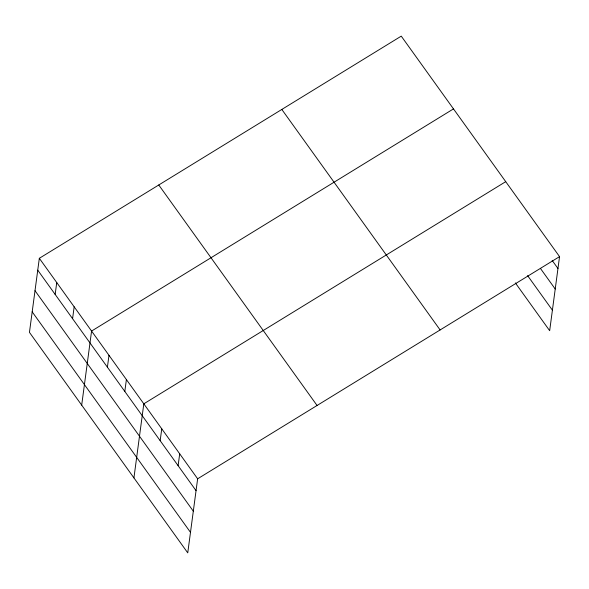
<?xml version="1.0" encoding="UTF-8"?>
<svg xmlns="http://www.w3.org/2000/svg" width="589" height="589" viewBox="0 0 589 589"><rect width="100%" height="100%" fill="white"/><g stroke="black" fill="none" stroke-linecap="round" stroke-linejoin="round"><path stroke-width="0.88" d="M39.33 258.299L29.45 332.365L187.751 552.865L197.639 478.798L39.33 258.299L401.249 36.135L559.55 256.627L549.67 330.701L515.368 282.926M55.16 294.426L56.75 282.551M72.58 318.678L74.162 306.803M81.687 405.136L91.575 331.062L453.486 108.899M107.404 367.19L108.987 355.314M124.816 391.442L126.399 379.574M133.931 477.9L143.812 403.826L505.73 181.662M160.171 440.69L161.754 428.814M178.114 465.678L179.697 453.802M197.639 478.798L559.55 256.627M552.158 260.419L557.967 268.503M540.452 268.451L555.228 289.03M527.604 275.63L552.408 310.175M281.814 109.444L440.116 329.943M158.765 184.983L317.066 405.482M37.748 270.167L196.056 490.666M35.009 290.694L193.317 511.193M32.189 311.846L190.49 532.346"/></g></svg>
